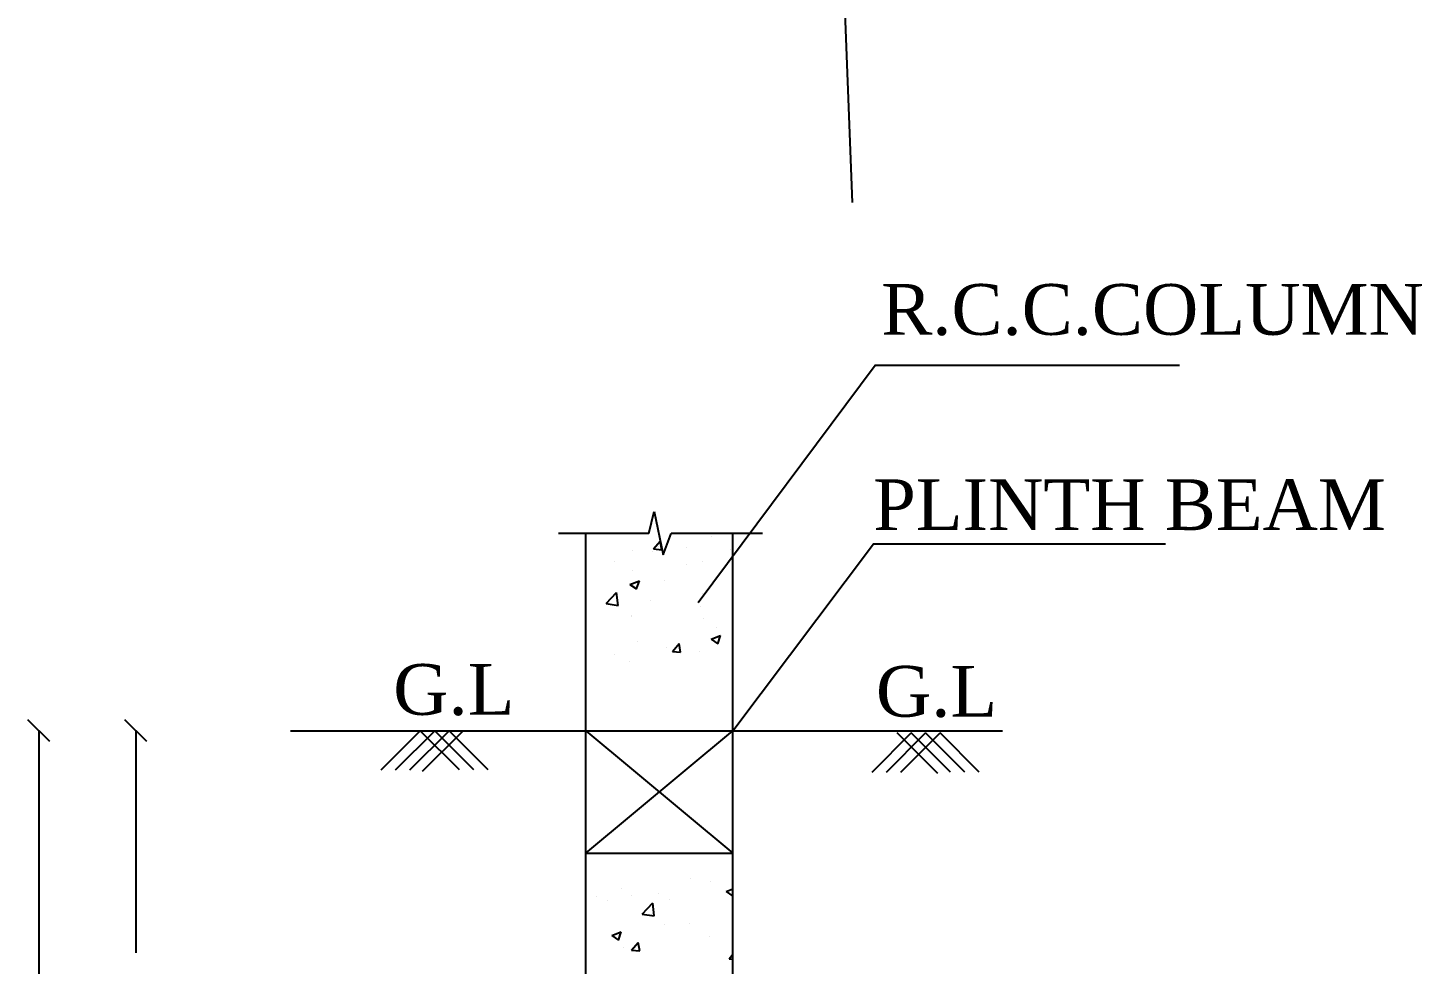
# Model space of a CAD drawing. Header units: metres. Extents: x 0 to 230, y 0 to 91.
# Drawn here: x 86.36 to 92.1, y 32.81 to 36.66 of the extents above; entities that cross this region are included whole.
import ezdxf

# ---------------------------------------------------------------- set-up
doc = ezdxf.new("R2010")
doc.units = ezdxf.units.M
doc.header["$MEASUREMENT"] = 0
doc.styles.get("Standard").update_dxf_attribs({"font": 'times.ttf', "height": 0.25})

# ---------------------------------------------------------------- blocks, each defined once
blk = doc.blocks.new('_Oblique')
at = {"color": 0, "linetype": 'ByBlock', "lineweight": -2}
blk.add_line((-0.5, -0.5), (0.5, 0.5), dxfattribs=at)
blk = doc.blocks.new('FGHGH')
at = {"color": 7, "lineweight": 25}
for p, q in [((16640.8891, 10549.3907), (16640.9134, 10549.4923)), ((16640.9134, 10549.4923), (16640.9547, 10549.2935)), ((16640.8891, 10549.3907), (16640.4756, 10549.3907)), ((16640.6016, 10546.0763), (16640.6016, 10549.3907)), ((16640.9109, 10549.3208), (16640.9409, 10549.3565)), ((16640.9481, 10549.3175), (16640.9409, 10549.3565)), ((16640.9547, 10549.2935), (16640.9911, 10549.3907)), ((16641.408, 10549.3907), (16640.9911, 10549.3907)), ((16641.1765, 10549.3778), (16641.1765, 10549.3778)), ((16641.2735, 10546.0763), (16641.2735, 10549.3907)), ((16640.8136, 10549.3155), (16640.8136, 10549.3155)), ((16640.9052, 10549.3089), (16640.9052, 10549.3089)), ((16640.9109, 10549.3208), (16640.9481, 10549.3175)), ((16640.932, 10549.3321), (16640.932, 10549.3321)), ((16641.0609, 10549.3294), (16641.0609, 10549.3294)), ((16641.2641, 10549.318), (16641.2641, 10549.318)), ((16640.731, 10549.2625), (16640.731, 10549.2625)), ((16640.815, 10549.2212), (16640.815, 10549.2212)), ((16641.0631, 10549.2485), (16641.0631, 10549.2485)), ((16641.1345, 10549.265), (16641.1345, 10549.265)), ((16640.8022, 10549.159), (16640.8458, 10549.1757)), ((16640.8022, 10549.159), (16640.8331, 10549.1382)), ((16640.8332, 10549.1381), (16640.8458, 10549.1757)), ((16640.9627, 10549.1789), (16640.9627, 10549.1789)), ((16640.6934, 10549.071), (16640.7419, 10549.1215)), ((16640.7488, 10549.0624), (16640.7419, 10549.1215)), ((16641.1329, 10549.115), (16641.1329, 10549.115)), ((16640.6934, 10549.071), (16640.7488, 10549.0624)), ((16640.7415, 10549.0635), (16640.7415, 10549.0635)), ((16640.8972, 10549.084), (16640.8972, 10549.084)), ((16641.1269, 10549.0579), (16641.1269, 10549.0579)), ((16640.8075, 10549.0141), (16640.8075, 10549.0141)), ((16640.8082, 10549.0158), (16640.8082, 10549.0158)), ((16641.1403, 10549.0018), (16641.1403, 10549.0018)), ((16640.8375, 10548.8989), (16640.8375, 10548.8989)), ((16641.1736, 10548.9085), (16641.2171, 10548.9253)), ((16641.1736, 10548.9085), (16641.2045, 10548.8877)), ((16641.2003, 10548.9612), (16641.2003, 10548.9612)), ((16641.2045, 10548.8876), (16641.2171, 10548.9252)), ((16640.7336, 10548.8386), (16640.7336, 10548.8386)), ((16640.9692, 10548.8696), (16640.9692, 10548.8696)), ((16640.9972, 10548.8528), (16641.0272, 10548.8885)), ((16640.9972, 10548.8528), (16641.0344, 10548.8495)), ((16641.0344, 10548.8495), (16641.0272, 10548.8885)), ((16641.1193, 10548.8508), (16641.1193, 10548.8508)), ((16640.7999, 10548.807), (16640.7999, 10548.807)), ((16638.1003, 10548.4906), (16638.1003, 10546.8242)), ((16638.5436, 10548.4906), (16638.5436, 10547.4755)), ((16639.2512, 10548.4906), (16640.6016, 10548.4906)), ((16639.665, 10548.3114), (16639.8442, 10548.4906)), ((16639.7308, 10548.3114), (16639.91, 10548.4906)), ((16639.7965, 10548.3114), (16639.9757, 10548.4906)), ((16640.0234, 10548.3114), (16639.8442, 10548.4906)), ((16639.8546, 10548.3056), (16640.0396, 10548.4906)), ((16640.0891, 10548.3114), (16639.91, 10548.4906)), ((16640.1549, 10548.3114), (16639.9757, 10548.4906)), ((16640.6016, 10548.4906), (16641.2735, 10547.9307)), ((16640.6016, 10547.9307), (16641.2735, 10548.4906)), ((16640.6016, 10548.4906), (16641.2735, 10548.4906)), ((16640.6389, 10548.4906), (16641.2735, 10548.4906)), ((16641.2735, 10548.4906), (16642.5054, 10548.4906)), ((16641.2735, 10547.9307), (16641.2735, 10548.4906)), ((16641.9094, 10548.3014), (16642.0885, 10548.4806)), ((16641.9751, 10548.3014), (16642.1543, 10548.4806)), ((16642.2097, 10548.2956), (16642.0247, 10548.4806)), ((16642.0409, 10548.3014), (16642.2201, 10548.4806)), ((16642.2677, 10548.3014), (16642.0885, 10548.4806)), ((16642.3335, 10548.3014), (16642.1543, 10548.4806)), ((16642.3992, 10548.3014), (16642.2201, 10548.4806)), ((16641.2748, 10547.9521), (16641.2748, 10547.9521)), ((16640.6016, 10547.9307), (16641.2735, 10547.9307)), ((16641.0815, 10547.8153), (16641.0815, 10547.8153)), ((16640.7621, 10547.7714), (16640.7621, 10547.7714)), ((16641.1728, 10547.8022), (16641.1728, 10547.8022)), ((16641.2422, 10547.7557), (16641.2735, 10547.7678)), ((16641.2422, 10547.7557), (16641.2731, 10547.7349)), ((16640.6504, 10547.7335), (16640.6504, 10547.7335)), ((16640.6995, 10547.7149), (16640.6995, 10547.7149)), ((16640.81, 10547.7399), (16640.81, 10547.7399)), ((16640.8584, 10547.653), (16640.9069, 10547.7035)), ((16640.9138, 10547.6443), (16640.9069, 10547.7034)), ((16640.9352, 10547.7459), (16640.9352, 10547.7459)), ((16640.9826, 10547.7194), (16640.9826, 10547.7194)), ((16641.2731, 10547.7348), (16641.2735, 10547.736)), ((16640.8584, 10547.653), (16640.9138, 10547.6444)), ((16640.7194, 10547.5551), (16640.763, 10547.5718)), ((16640.7504, 10547.5342), (16640.763, 10547.5718)), ((16640.7545, 10547.5643), (16640.7545, 10547.5643)), ((16640.959, 10547.6033), (16640.959, 10547.6033)), ((16641.0739, 10547.6081), (16641.0739, 10547.6081)), ((16640.7194, 10547.5551), (16640.7504, 10547.5342)), ((16640.7715, 10547.5006), (16640.7715, 10547.5006)), ((16640.8099, 10547.4879), (16640.8399, 10547.5236)), ((16640.8471, 10547.4846), (16640.8399, 10547.5236)), ((16641.1644, 10547.5523), (16641.1644, 10547.5523)), ((16640.8099, 10547.4879), (16640.8471, 10547.4846)), ((16641.2562, 10547.4488), (16641.2735, 10547.4695)), ((16641.2562, 10547.4488), (16641.2735, 10547.4473))]:
    blk.add_line(p, q, dxfattribs=at)
for points in [[(16641.1139, 10549.0755), (16641.9234, 10550.1598), (16643.3152, 10550.1598)], [(16641.2735, 10548.4906), (16641.9155, 10549.3434), (16643.2513, 10549.3434)]]:
    blk.add_lwpolyline(points, dxfattribs=at)
at = {"color": 7, "lineweight": 25, "xscale": 0.1000000000003638, "yscale": 0.1000000000003638, "zscale": 0.1000000000003638, "rotation": 90}
for p in [(16638.1003, 10548.4906), (16638.5436, 10548.4906)]:
    blk.add_blockref('_Oblique', p, dxfattribs=at)
at = {"color": 7, "lineweight": 25}
for s, p in [('R.C.C.COLUMN ', (16641.9513, 10550.2992)), ('PLINTH BEAM', (16641.9148, 10549.4071)), ('G.L', (16639.7204, 10548.5633)), ('G.L', (16641.9272, 10548.5547))]:
    blk.add_text(s, height=0.23184, dxfattribs=at).set_placement(p)

msp = doc.modelspace()

# ---------------------------------------------------------------- linework, layer by layer
at = {"color": 7}
msp.add_lwpolyline([(89.5105, 41.801), (89.6262, 39.2961), (89.3399, 39.117), (89.9827, 39.1423), (89.6394, 38.9657), (89.7555, 35.9438)], dxfattribs=at)

# ---------------------------------------------------------------- block references
at = {"color": 41, "lineweight": -2, "xscale": 0.8999999999996362, "yscale": 0.8999999999996362, "zscale": 0.8999999999996362}
msp.add_blockref('FGHGH', (-14887.8805, -9459.8689), dxfattribs=at)

doc.saveas('drawing.dxf')
